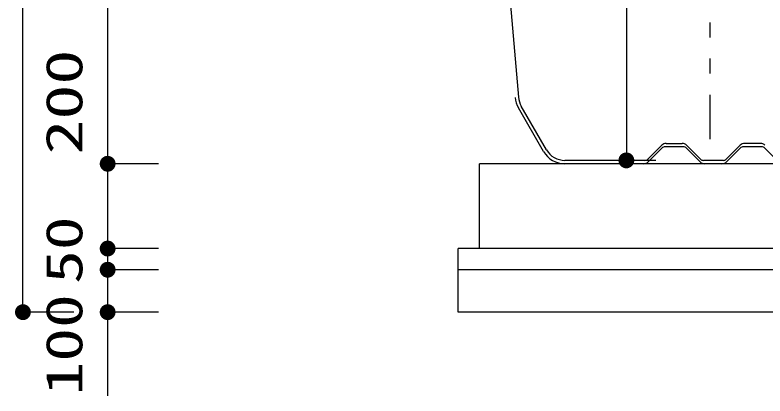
# Model space of a CAD drawing. Units: millimetres, scale not verified. Extents: x -9523 to 7796, y -6970 to 5108.
# Drawn here: x -7267 to -5496, y -4573 to -3674 of the extents above; entities that cross this region are included whole.
import ezdxf
from ezdxf.enums import TextEntityAlignment as Align

# ---------------------------------------------------------------- set-up
doc = ezdxf.new("R2010")
doc.units = ezdxf.units.MM
doc.header["$LTSCALE"] = 30
for name, color, linetype, lineweight in [('0-2_SEISAKU', 2, 'Continuous', 25), ('0-5_MOJI', 7, 'Continuous', 25), ('0-6_SUNPO', 7, 'Continuous', 25), ('1-5_15', 3, 'Continuous', 25), ('1-7_17', 3, 'Continuous', 25)]:
    doc.layers.add(name, color=color, linetype=linetype, lineweight=lineweight)
doc.styles.add('ＭＳ ゴシック', font='')
doc.styles.get('ＭＳ ゴシック').set_extended_font_data('MS Gothic')

msp = doc.modelspace()

# ---------------------------------------------------------------- linework, layer by layer
at = {"layer": '0-2_SEISAKU'}
for p, q in [((-4300.15, -4025.35), (-6170.15, -4025.35)), ((-6170.15, -4225.35), (-6170.15, -4025.35)), ((-6220.15, -4375.35), (-6220.15, -4225.35)), ((-4250.15, -4225.35), (-6220.15, -4225.35)), ((-4250.15, -4275.35), (-6220.15, -4275.35)), ((-4250.15, -4375.35), (-6220.15, -4375.35))]:
    msp.add_line(p, q, dxfattribs=at)
at = {"layer": '0-5_MOJI', "color": 4}
for p in [(-5823.09, -2832.35), (-5753.79, -4017.35)]:
    msp.add_line(p, (-5823.09, -4017.35), dxfattribs=at)
at = {"layer": '0-5_MOJI'}
for points in [[(-5833.51, -4001.76), (-5823.09, -4017.35), (-5836.35, -4004.09)], [(-5830.26, -4000.03), (-5823.09, -4017.35), (-5833.51, -4001.76)], [(-5826.75, -3998.96), (-5823.09, -4017.35), (-5830.26, -4000.03)], [(-5823.09, -3998.6), (-5823.09, -4017.35), (-5826.75, -3998.96)], [(-5819.43, -3998.96), (-5823.09, -4017.35), (-5823.09, -3998.6)], [(-5815.91, -4000.03), (-5823.09, -4017.35), (-5819.43, -3998.96)], [(-5812.67, -4001.76), (-5823.09, -4017.35), (-5815.91, -4000.03)], [(-5809.83, -4004.09), (-5823.09, -4017.35), (-5812.67, -4001.76)], [(-5841.48, -4013.69), (-5823.09, -4017.35), (-5841.84, -4017.35)], [(-5841.84, -4017.35), (-5823.09, -4017.35), (-5841.48, -4021.01)], [(-5840.41, -4010.18), (-5823.09, -4017.35), (-5841.48, -4013.69)], [(-5841.48, -4021.01), (-5823.09, -4017.35), (-5840.41, -4024.53)], [(-5838.68, -4006.94), (-5823.09, -4017.35), (-5840.41, -4010.18)], [(-5840.41, -4024.53), (-5823.09, -4017.35), (-5838.68, -4027.77)], [(-5836.35, -4004.09), (-5823.09, -4017.35), (-5838.68, -4006.94)], [(-5838.68, -4027.77), (-5823.09, -4017.35), (-5836.35, -4030.61)], [(-5836.35, -4030.61), (-5823.09, -4017.35), (-5833.51, -4032.94)], [(-5833.51, -4032.94), (-5823.09, -4017.35), (-5830.26, -4034.67)], [(-5830.26, -4034.67), (-5823.09, -4017.35), (-5826.75, -4035.74)], [(-5826.75, -4035.74), (-5823.09, -4017.35), (-5823.09, -4036.1)], [(-5807.5, -4006.94), (-5823.09, -4017.35), (-5809.83, -4004.09)], [(-5805.77, -4010.18), (-5823.09, -4017.35), (-5807.5, -4006.94)], [(-5804.7, -4013.69), (-5823.09, -4017.35), (-5805.77, -4010.18)], [(-5804.34, -4017.35), (-5823.09, -4017.35), (-5804.7, -4013.69)], [(-5823.09, -4036.1), (-5823.09, -4017.35), (-5819.43, -4035.74)], [(-5819.43, -4035.74), (-5823.09, -4017.35), (-5815.91, -4034.67)], [(-5815.91, -4034.67), (-5823.09, -4017.35), (-5812.67, -4032.94)], [(-5812.67, -4032.94), (-5823.09, -4017.35), (-5809.83, -4030.61)], [(-5809.83, -4030.61), (-5823.09, -4017.35), (-5807.5, -4027.77)], [(-5807.5, -4027.77), (-5823.09, -4017.35), (-5805.77, -4024.53)], [(-5805.77, -4024.53), (-5823.09, -4017.35), (-5804.7, -4021.01)], [(-5804.7, -4021.01), (-5823.09, -4017.35), (-5804.34, -4017.35)]]:
    msp.add_solid(points, dxfattribs=at)
at = {"layer": '0-6_SUNPO', "color": 4}
for p, q in [((-7247.76, -4375.35), (-7247.76, -2175.35)), ((-7047.76, -2425.35), (-7047.76, -4025.35)), ((-6927.76, -4025.35), (-7047.76, -4025.35)), ((-6927.76, -4025.35), (-7047.76, -4025.35)), ((-7047.76, -4025.35), (-7047.76, -4225.35)), ((-6927.76, -4225.35), (-7047.76, -4225.35)), ((-6927.76, -4225.35), (-7047.76, -4225.35)), ((-7047.76, -4225.35), (-7047.76, -4275.35)), ((-6927.76, -4275.35), (-7047.76, -4275.35)), ((-6927.76, -4275.35), (-7047.76, -4275.35)), ((-7047.76, -4275.35), (-7047.76, -4375.35)), ((-7127.76, -4375.35), (-7247.76, -4375.35)), ((-6927.76, -4375.35), (-7047.76, -4375.35)), ((-7047.76, -4375.35), (-7047.76, -4573.12))]:
    msp.add_line(p, q, dxfattribs=at)
at = {"layer": '0-6_SUNPO'}
for points in [[(-7065.08, -4018.17), (-7047.76, -4025.35), (-7066.15, -4021.69)], [(-7065.08, -4018.17), (-7047.76, -4025.35), (-7066.15, -4021.69)], [(-7063.35, -4014.93), (-7047.76, -4025.35), (-7065.08, -4018.17)], [(-7063.35, -4014.93), (-7047.76, -4025.35), (-7065.08, -4018.17)], [(-7061.01, -4012.09), (-7047.76, -4025.35), (-7063.35, -4014.93)], [(-7061.01, -4012.09), (-7047.76, -4025.35), (-7063.35, -4014.93)], [(-7058.17, -4009.76), (-7047.76, -4025.35), (-7061.01, -4012.09)], [(-7058.17, -4009.76), (-7047.76, -4025.35), (-7061.01, -4012.09)], [(-7054.93, -4008.02), (-7047.76, -4025.35), (-7058.17, -4009.76)], [(-7054.93, -4008.02), (-7047.76, -4025.35), (-7058.17, -4009.76)], [(-7051.41, -4006.96), (-7047.76, -4025.35), (-7054.93, -4008.02)], [(-7051.41, -4006.96), (-7047.76, -4025.35), (-7054.93, -4008.02)], [(-7047.76, -4006.6), (-7047.76, -4025.35), (-7051.41, -4006.96)], [(-7047.76, -4006.6), (-7047.76, -4025.35), (-7051.41, -4006.96)], [(-7044.1, -4006.96), (-7047.76, -4025.35), (-7047.76, -4006.6)], [(-7044.1, -4006.96), (-7047.76, -4025.35), (-7047.76, -4006.6)], [(-7040.58, -4008.02), (-7047.76, -4025.35), (-7044.1, -4006.96)], [(-7040.58, -4008.02), (-7047.76, -4025.35), (-7044.1, -4006.96)], [(-7037.34, -4009.76), (-7047.76, -4025.35), (-7040.58, -4008.02)], [(-7037.34, -4009.76), (-7047.76, -4025.35), (-7040.58, -4008.02)], [(-7034.5, -4012.09), (-7047.76, -4025.35), (-7037.34, -4009.76)], [(-7034.5, -4012.09), (-7047.76, -4025.35), (-7037.34, -4009.76)], [(-7032.17, -4014.93), (-7047.76, -4025.35), (-7034.5, -4012.09)], [(-7032.17, -4014.93), (-7047.76, -4025.35), (-7034.5, -4012.09)], [(-7030.43, -4018.17), (-7047.76, -4025.35), (-7032.17, -4014.93)], [(-7030.43, -4018.17), (-7047.76, -4025.35), (-7032.17, -4014.93)], [(-7029.37, -4021.69), (-7047.76, -4025.35), (-7030.43, -4018.17)], [(-7029.37, -4021.69), (-7047.76, -4025.35), (-7030.43, -4018.17)], [(-7066.15, -4021.69), (-7047.76, -4025.35), (-7066.51, -4025.35)], [(-7066.15, -4021.69), (-7047.76, -4025.35), (-7066.51, -4025.35)], [(-7066.51, -4025.35), (-7047.76, -4025.35), (-7066.15, -4029.01)], [(-7066.51, -4025.35), (-7047.76, -4025.35), (-7066.15, -4029.01)], [(-7066.15, -4029.01), (-7047.76, -4025.35), (-7065.08, -4032.52)], [(-7066.15, -4029.01), (-7047.76, -4025.35), (-7065.08, -4032.52)], [(-7065.08, -4032.52), (-7047.76, -4025.35), (-7063.35, -4035.76)], [(-7065.08, -4032.52), (-7047.76, -4025.35), (-7063.35, -4035.76)], [(-7063.35, -4035.76), (-7047.76, -4025.35), (-7061.01, -4038.61)], [(-7063.35, -4035.76), (-7047.76, -4025.35), (-7061.01, -4038.61)], [(-7061.01, -4038.61), (-7047.76, -4025.35), (-7058.17, -4040.94)], [(-7061.01, -4038.61), (-7047.76, -4025.35), (-7058.17, -4040.94)], [(-7058.17, -4040.94), (-7047.76, -4025.35), (-7054.93, -4042.67)], [(-7058.17, -4040.94), (-7047.76, -4025.35), (-7054.93, -4042.67)], [(-7054.93, -4042.67), (-7047.76, -4025.35), (-7051.41, -4043.74)], [(-7054.93, -4042.67), (-7047.76, -4025.35), (-7051.41, -4043.74)], [(-7051.41, -4043.74), (-7047.76, -4025.35), (-7047.76, -4044.1)], [(-7051.41, -4043.74), (-7047.76, -4025.35), (-7047.76, -4044.1)], [(-7029.01, -4025.35), (-7047.76, -4025.35), (-7029.37, -4021.69)], [(-7029.01, -4025.35), (-7047.76, -4025.35), (-7029.37, -4021.69)], [(-7047.76, -4044.1), (-7047.76, -4025.35), (-7044.1, -4043.74)], [(-7044.1, -4043.74), (-7047.76, -4025.35), (-7040.58, -4042.67)], [(-7040.58, -4042.67), (-7047.76, -4025.35), (-7037.34, -4040.94)], [(-7037.34, -4040.94), (-7047.76, -4025.35), (-7034.5, -4038.61)], [(-7034.5, -4038.61), (-7047.76, -4025.35), (-7032.17, -4035.76)], [(-7032.17, -4035.76), (-7047.76, -4025.35), (-7030.43, -4032.52)], [(-7030.43, -4032.52), (-7047.76, -4025.35), (-7029.37, -4029.01)], [(-7029.37, -4029.01), (-7047.76, -4025.35), (-7029.01, -4025.35)], [(-7047.76, -4044.1), (-7047.76, -4025.35), (-7044.1, -4043.74)], [(-7044.1, -4043.74), (-7047.76, -4025.35), (-7040.58, -4042.67)], [(-7040.58, -4042.67), (-7047.76, -4025.35), (-7037.34, -4040.94)], [(-7037.34, -4040.94), (-7047.76, -4025.35), (-7034.5, -4038.61)], [(-7034.5, -4038.61), (-7047.76, -4025.35), (-7032.17, -4035.76)], [(-7032.17, -4035.76), (-7047.76, -4025.35), (-7030.43, -4032.52)], [(-7030.43, -4032.52), (-7047.76, -4025.35), (-7029.37, -4029.01)], [(-7029.37, -4029.01), (-7047.76, -4025.35), (-7029.01, -4025.35)], [(-7061.01, -4212.09), (-7047.76, -4225.35), (-7063.35, -4214.93)], [(-7061.01, -4212.09), (-7047.76, -4225.35), (-7063.35, -4214.93)], [(-7058.17, -4209.76), (-7047.76, -4225.35), (-7061.01, -4212.09)], [(-7058.17, -4209.76), (-7047.76, -4225.35), (-7061.01, -4212.09)], [(-7054.93, -4208.02), (-7047.76, -4225.35), (-7058.17, -4209.76)], [(-7054.93, -4208.02), (-7047.76, -4225.35), (-7058.17, -4209.76)], [(-7051.41, -4206.96), (-7047.76, -4225.35), (-7054.93, -4208.02)], [(-7051.41, -4206.96), (-7047.76, -4225.35), (-7054.93, -4208.02)], [(-7047.76, -4206.6), (-7047.76, -4225.35), (-7051.41, -4206.96)], [(-7047.76, -4206.6), (-7047.76, -4225.35), (-7051.41, -4206.96)], [(-7044.1, -4206.96), (-7047.76, -4225.35), (-7047.76, -4206.6)], [(-7044.1, -4206.96), (-7047.76, -4225.35), (-7047.76, -4206.6)], [(-7040.58, -4208.02), (-7047.76, -4225.35), (-7044.1, -4206.96)], [(-7040.58, -4208.02), (-7047.76, -4225.35), (-7044.1, -4206.96)], [(-7037.34, -4209.76), (-7047.76, -4225.35), (-7040.58, -4208.02)], [(-7037.34, -4209.76), (-7047.76, -4225.35), (-7040.58, -4208.02)], [(-7034.5, -4212.09), (-7047.76, -4225.35), (-7037.34, -4209.76)], [(-7034.5, -4212.09), (-7047.76, -4225.35), (-7037.34, -4209.76)], [(-7032.17, -4214.93), (-7047.76, -4225.35), (-7034.5, -4212.09)], [(-7032.17, -4214.93), (-7047.76, -4225.35), (-7034.5, -4212.09)], [(-7066.15, -4221.69), (-7047.76, -4225.35), (-7066.51, -4225.35)], [(-7066.15, -4221.69), (-7047.76, -4225.35), (-7066.51, -4225.35)], [(-7066.51, -4225.35), (-7047.76, -4225.35), (-7066.15, -4229.01)], [(-7066.51, -4225.35), (-7047.76, -4225.35), (-7066.15, -4229.01)], [(-7065.08, -4218.17), (-7047.76, -4225.35), (-7066.15, -4221.69)], [(-7065.08, -4218.17), (-7047.76, -4225.35), (-7066.15, -4221.69)], [(-7066.15, -4229.01), (-7047.76, -4225.35), (-7065.08, -4232.52)], [(-7066.15, -4229.01), (-7047.76, -4225.35), (-7065.08, -4232.52)], [(-7063.35, -4214.93), (-7047.76, -4225.35), (-7065.08, -4218.17)], [(-7063.35, -4214.93), (-7047.76, -4225.35), (-7065.08, -4218.17)], [(-7065.08, -4232.52), (-7047.76, -4225.35), (-7063.35, -4235.76)], [(-7065.08, -4232.52), (-7047.76, -4225.35), (-7063.35, -4235.76)], [(-7063.35, -4235.76), (-7047.76, -4225.35), (-7061.01, -4238.61)], [(-7063.35, -4235.76), (-7047.76, -4225.35), (-7061.01, -4238.61)], [(-7061.01, -4238.61), (-7047.76, -4225.35), (-7058.17, -4240.94)], [(-7061.01, -4238.61), (-7047.76, -4225.35), (-7058.17, -4240.94)], [(-7058.17, -4240.94), (-7047.76, -4225.35), (-7054.93, -4242.67)], [(-7058.17, -4240.94), (-7047.76, -4225.35), (-7054.93, -4242.67)], [(-7054.93, -4242.67), (-7047.76, -4225.35), (-7051.41, -4243.74)], [(-7054.93, -4242.67), (-7047.76, -4225.35), (-7051.41, -4243.74)], [(-7051.41, -4243.74), (-7047.76, -4225.35), (-7047.76, -4244.1)], [(-7051.41, -4243.74), (-7047.76, -4225.35), (-7047.76, -4244.1)], [(-7030.43, -4218.17), (-7047.76, -4225.35), (-7032.17, -4214.93)], [(-7030.43, -4218.17), (-7047.76, -4225.35), (-7032.17, -4214.93)], [(-7029.37, -4221.69), (-7047.76, -4225.35), (-7030.43, -4218.17)], [(-7029.37, -4221.69), (-7047.76, -4225.35), (-7030.43, -4218.17)], [(-7029.01, -4225.35), (-7047.76, -4225.35), (-7029.37, -4221.69)], [(-7029.01, -4225.35), (-7047.76, -4225.35), (-7029.37, -4221.69)], [(-7047.76, -4244.1), (-7047.76, -4225.35), (-7044.1, -4243.74)], [(-7044.1, -4243.74), (-7047.76, -4225.35), (-7040.58, -4242.67)], [(-7040.58, -4242.67), (-7047.76, -4225.35), (-7037.34, -4240.94)], [(-7037.34, -4240.94), (-7047.76, -4225.35), (-7034.5, -4238.61)], [(-7034.5, -4238.61), (-7047.76, -4225.35), (-7032.17, -4235.76)], [(-7032.17, -4235.76), (-7047.76, -4225.35), (-7030.43, -4232.52)], [(-7030.43, -4232.52), (-7047.76, -4225.35), (-7029.37, -4229.01)], [(-7029.37, -4229.01), (-7047.76, -4225.35), (-7029.01, -4225.35)], [(-7047.76, -4244.1), (-7047.76, -4225.35), (-7044.1, -4243.74)], [(-7044.1, -4243.74), (-7047.76, -4225.35), (-7040.58, -4242.67)], [(-7040.58, -4242.67), (-7047.76, -4225.35), (-7037.34, -4240.94)], [(-7037.34, -4240.94), (-7047.76, -4225.35), (-7034.5, -4238.61)], [(-7034.5, -4238.61), (-7047.76, -4225.35), (-7032.17, -4235.76)], [(-7032.17, -4235.76), (-7047.76, -4225.35), (-7030.43, -4232.52)], [(-7030.43, -4232.52), (-7047.76, -4225.35), (-7029.37, -4229.01)], [(-7029.37, -4229.01), (-7047.76, -4225.35), (-7029.01, -4225.35)], [(-7063.35, -4264.93), (-7047.76, -4275.35), (-7065.08, -4268.17)], [(-7063.35, -4264.93), (-7047.76, -4275.35), (-7065.08, -4268.17)], [(-7061.01, -4262.09), (-7047.76, -4275.35), (-7063.35, -4264.93)], [(-7061.01, -4262.09), (-7047.76, -4275.35), (-7063.35, -4264.93)], [(-7058.17, -4259.76), (-7047.76, -4275.35), (-7061.01, -4262.09)], [(-7058.17, -4259.76), (-7047.76, -4275.35), (-7061.01, -4262.09)], [(-7054.93, -4258.02), (-7047.76, -4275.35), (-7058.17, -4259.76)], [(-7054.93, -4258.02), (-7047.76, -4275.35), (-7058.17, -4259.76)], [(-7051.41, -4256.96), (-7047.76, -4275.35), (-7054.93, -4258.02)], [(-7051.41, -4256.96), (-7047.76, -4275.35), (-7054.93, -4258.02)], [(-7047.76, -4256.6), (-7047.76, -4275.35), (-7051.41, -4256.96)], [(-7047.76, -4256.6), (-7047.76, -4275.35), (-7051.41, -4256.96)], [(-7044.1, -4256.96), (-7047.76, -4275.35), (-7047.76, -4256.6)], [(-7044.1, -4256.96), (-7047.76, -4275.35), (-7047.76, -4256.6)], [(-7040.58, -4258.02), (-7047.76, -4275.35), (-7044.1, -4256.96)], [(-7040.58, -4258.02), (-7047.76, -4275.35), (-7044.1, -4256.96)], [(-7037.34, -4259.76), (-7047.76, -4275.35), (-7040.58, -4258.02)], [(-7037.34, -4259.76), (-7047.76, -4275.35), (-7040.58, -4258.02)], [(-7034.5, -4262.09), (-7047.76, -4275.35), (-7037.34, -4259.76)], [(-7034.5, -4262.09), (-7047.76, -4275.35), (-7037.34, -4259.76)], [(-7032.17, -4264.93), (-7047.76, -4275.35), (-7034.5, -4262.09)], [(-7032.17, -4264.93), (-7047.76, -4275.35), (-7034.5, -4262.09)], [(-7030.43, -4268.17), (-7047.76, -4275.35), (-7032.17, -4264.93)], [(-7030.43, -4268.17), (-7047.76, -4275.35), (-7032.17, -4264.93)], [(-7066.15, -4271.69), (-7047.76, -4275.35), (-7066.51, -4275.35)], [(-7066.15, -4271.69), (-7047.76, -4275.35), (-7066.51, -4275.35)], [(-7066.51, -4275.35), (-7047.76, -4275.35), (-7066.15, -4279.01)], [(-7066.51, -4275.35), (-7047.76, -4275.35), (-7066.15, -4279.01)], [(-7065.08, -4268.17), (-7047.76, -4275.35), (-7066.15, -4271.69)], [(-7065.08, -4268.17), (-7047.76, -4275.35), (-7066.15, -4271.69)], [(-7066.15, -4279.01), (-7047.76, -4275.35), (-7065.08, -4282.52)], [(-7066.15, -4279.01), (-7047.76, -4275.35), (-7065.08, -4282.52)], [(-7065.08, -4282.52), (-7047.76, -4275.35), (-7063.35, -4285.76)], [(-7065.08, -4282.52), (-7047.76, -4275.35), (-7063.35, -4285.76)], [(-7063.35, -4285.76), (-7047.76, -4275.35), (-7061.01, -4288.61)], [(-7063.35, -4285.76), (-7047.76, -4275.35), (-7061.01, -4288.61)], [(-7061.01, -4288.61), (-7047.76, -4275.35), (-7058.17, -4290.94)], [(-7061.01, -4288.61), (-7047.76, -4275.35), (-7058.17, -4290.94)], [(-7058.17, -4290.94), (-7047.76, -4275.35), (-7054.93, -4292.67)], [(-7058.17, -4290.94), (-7047.76, -4275.35), (-7054.93, -4292.67)], [(-7054.93, -4292.67), (-7047.76, -4275.35), (-7051.41, -4293.74)], [(-7054.93, -4292.67), (-7047.76, -4275.35), (-7051.41, -4293.74)], [(-7051.41, -4293.74), (-7047.76, -4275.35), (-7047.76, -4294.1)], [(-7051.41, -4293.74), (-7047.76, -4275.35), (-7047.76, -4294.1)], [(-7029.37, -4271.69), (-7047.76, -4275.35), (-7030.43, -4268.17)], [(-7029.37, -4271.69), (-7047.76, -4275.35), (-7030.43, -4268.17)], [(-7029.01, -4275.35), (-7047.76, -4275.35), (-7029.37, -4271.69)], [(-7029.01, -4275.35), (-7047.76, -4275.35), (-7029.37, -4271.69)], [(-7047.76, -4294.1), (-7047.76, -4275.35), (-7044.1, -4293.74)], [(-7044.1, -4293.74), (-7047.76, -4275.35), (-7040.58, -4292.67)], [(-7040.58, -4292.67), (-7047.76, -4275.35), (-7037.34, -4290.94)], [(-7037.34, -4290.94), (-7047.76, -4275.35), (-7034.5, -4288.61)], [(-7034.5, -4288.61), (-7047.76, -4275.35), (-7032.17, -4285.76)], [(-7032.17, -4285.76), (-7047.76, -4275.35), (-7030.43, -4282.52)], [(-7030.43, -4282.52), (-7047.76, -4275.35), (-7029.37, -4279.01)], [(-7029.37, -4279.01), (-7047.76, -4275.35), (-7029.01, -4275.35)], [(-7047.76, -4294.1), (-7047.76, -4275.35), (-7044.1, -4293.74)], [(-7044.1, -4293.74), (-7047.76, -4275.35), (-7040.58, -4292.67)], [(-7040.58, -4292.67), (-7047.76, -4275.35), (-7037.34, -4290.94)], [(-7037.34, -4290.94), (-7047.76, -4275.35), (-7034.5, -4288.61)], [(-7034.5, -4288.61), (-7047.76, -4275.35), (-7032.17, -4285.76)], [(-7032.17, -4285.76), (-7047.76, -4275.35), (-7030.43, -4282.52)], [(-7030.43, -4282.52), (-7047.76, -4275.35), (-7029.37, -4279.01)], [(-7029.37, -4279.01), (-7047.76, -4275.35), (-7029.01, -4275.35)], [(-7266.15, -4371.69), (-7247.76, -4375.35), (-7266.51, -4375.35)], [(-7265.08, -4368.17), (-7247.76, -4375.35), (-7266.15, -4371.69)], [(-7263.35, -4364.93), (-7247.76, -4375.35), (-7265.08, -4368.17)], [(-7261.01, -4362.09), (-7247.76, -4375.35), (-7263.35, -4364.93)], [(-7258.17, -4359.76), (-7247.76, -4375.35), (-7261.01, -4362.09)], [(-7254.93, -4358.02), (-7247.76, -4375.35), (-7258.17, -4359.76)], [(-7251.41, -4356.96), (-7247.76, -4375.35), (-7254.93, -4358.02)], [(-7247.76, -4356.6), (-7247.76, -4375.35), (-7251.41, -4356.96)], [(-7244.1, -4356.96), (-7247.76, -4375.35), (-7247.76, -4356.6)], [(-7240.58, -4358.02), (-7247.76, -4375.35), (-7244.1, -4356.96)], [(-7237.34, -4359.76), (-7247.76, -4375.35), (-7240.58, -4358.02)], [(-7234.5, -4362.09), (-7247.76, -4375.35), (-7237.34, -4359.76)], [(-7232.17, -4364.93), (-7247.76, -4375.35), (-7234.5, -4362.09)], [(-7230.43, -4368.17), (-7247.76, -4375.35), (-7232.17, -4364.93)], [(-7229.37, -4371.69), (-7247.76, -4375.35), (-7230.43, -4368.17)], [(-7229.01, -4375.35), (-7247.76, -4375.35), (-7229.37, -4371.69)], [(-7066.15, -4371.69), (-7047.76, -4375.35), (-7066.51, -4375.35)], [(-7065.08, -4368.17), (-7047.76, -4375.35), (-7066.15, -4371.69)], [(-7063.35, -4364.93), (-7047.76, -4375.35), (-7065.08, -4368.17)], [(-7061.01, -4362.09), (-7047.76, -4375.35), (-7063.35, -4364.93)], [(-7058.17, -4359.76), (-7047.76, -4375.35), (-7061.01, -4362.09)], [(-7054.93, -4358.02), (-7047.76, -4375.35), (-7058.17, -4359.76)], [(-7051.41, -4356.96), (-7047.76, -4375.35), (-7054.93, -4358.02)], [(-7047.76, -4356.6), (-7047.76, -4375.35), (-7051.41, -4356.96)], [(-7044.1, -4356.96), (-7047.76, -4375.35), (-7047.76, -4356.6)], [(-7040.58, -4358.02), (-7047.76, -4375.35), (-7044.1, -4356.96)], [(-7037.34, -4359.76), (-7047.76, -4375.35), (-7040.58, -4358.02)], [(-7034.5, -4362.09), (-7047.76, -4375.35), (-7037.34, -4359.76)], [(-7032.17, -4364.93), (-7047.76, -4375.35), (-7034.5, -4362.09)], [(-7030.43, -4368.17), (-7047.76, -4375.35), (-7032.17, -4364.93)], [(-7029.37, -4371.69), (-7047.76, -4375.35), (-7030.43, -4368.17)], [(-7029.01, -4375.35), (-7047.76, -4375.35), (-7029.37, -4371.69)], [(-7266.51, -4375.35), (-7247.76, -4375.35), (-7266.15, -4379.01)], [(-7266.15, -4379.01), (-7247.76, -4375.35), (-7265.08, -4382.52)], [(-7265.08, -4382.52), (-7247.76, -4375.35), (-7263.35, -4385.76)], [(-7263.35, -4385.76), (-7247.76, -4375.35), (-7261.01, -4388.61)], [(-7261.01, -4388.61), (-7247.76, -4375.35), (-7258.17, -4390.94)], [(-7258.17, -4390.94), (-7247.76, -4375.35), (-7254.93, -4392.67)], [(-7254.93, -4392.67), (-7247.76, -4375.35), (-7251.41, -4393.74)], [(-7251.41, -4393.74), (-7247.76, -4375.35), (-7247.76, -4394.1)], [(-7247.76, -4394.1), (-7247.76, -4375.35), (-7244.1, -4393.74)], [(-7244.1, -4393.74), (-7247.76, -4375.35), (-7240.58, -4392.67)], [(-7240.58, -4392.67), (-7247.76, -4375.35), (-7237.34, -4390.94)], [(-7237.34, -4390.94), (-7247.76, -4375.35), (-7234.5, -4388.61)], [(-7234.5, -4388.61), (-7247.76, -4375.35), (-7232.17, -4385.76)], [(-7232.17, -4385.76), (-7247.76, -4375.35), (-7230.43, -4382.52)], [(-7230.43, -4382.52), (-7247.76, -4375.35), (-7229.37, -4379.01)], [(-7229.37, -4379.01), (-7247.76, -4375.35), (-7229.01, -4375.35)], [(-7066.51, -4375.35), (-7047.76, -4375.35), (-7066.15, -4379.01)], [(-7066.15, -4379.01), (-7047.76, -4375.35), (-7065.08, -4382.52)], [(-7065.08, -4382.52), (-7047.76, -4375.35), (-7063.35, -4385.76)], [(-7063.35, -4385.76), (-7047.76, -4375.35), (-7061.01, -4388.61)], [(-7061.01, -4388.61), (-7047.76, -4375.35), (-7058.17, -4390.94)], [(-7058.17, -4390.94), (-7047.76, -4375.35), (-7054.93, -4392.67)], [(-7054.93, -4392.67), (-7047.76, -4375.35), (-7051.41, -4393.74)], [(-7051.41, -4393.74), (-7047.76, -4375.35), (-7047.76, -4394.1)], [(-7047.76, -4394.1), (-7047.76, -4375.35), (-7044.1, -4393.74)], [(-7044.1, -4393.74), (-7047.76, -4375.35), (-7040.58, -4392.67)], [(-7040.58, -4392.67), (-7047.76, -4375.35), (-7037.34, -4390.94)], [(-7037.34, -4390.94), (-7047.76, -4375.35), (-7034.5, -4388.61)], [(-7034.5, -4388.61), (-7047.76, -4375.35), (-7032.17, -4385.76)], [(-7032.17, -4385.76), (-7047.76, -4375.35), (-7030.43, -4382.52)], [(-7030.43, -4382.52), (-7047.76, -4375.35), (-7029.37, -4379.01)], [(-7029.37, -4379.01), (-7047.76, -4375.35), (-7029.01, -4375.35)]]:
    msp.add_solid(points, dxfattribs=at)
at = {"layer": '1-5_15'}
for p, q in [((-6125.16, -3325.35), (-6077.63, -3868.6)), ((-6018.52, -3996.35), (-6078.05, -3893.24)), ((-6011.59, -3992.35), (-6071.12, -3889.24)), ((-5739.55, -3981.75), (-5772.23, -4014.42)), ((-5728.94, -3977.35), (-5691.37, -3977.35)), ((-5680.76, -3981.75), (-5648.08, -4014.42)), ((-5554.55, -3981.75), (-5587.22, -4014.42)), ((-5506.37, -3977.35), (-5543.94, -3977.35)), ((-5739.01, -3988.28), (-5771.69, -4020.96)), ((-5688.37, -3985.35), (-5731.94, -3985.35)), ((-5681.3, -3988.28), (-5648.62, -4020.96)), ((-5554.01, -3988.28), (-5586.69, -4020.96)), ((-5503.37, -3985.35), (-5546.94, -3985.35)), ((-5496.3, -3988.28), (-5463.62, -4020.96)), ((-5779.3, -4017.35), (-5968.29, -4017.35)), ((-5594.3, -4017.35), (-5641.01, -4017.35)), ((-5782.3, -4025.35), (-5968.29, -4025.35)), ((-5597.3, -4025.35), (-5638.01, -4025.35))]:
    msp.add_line(p, q, dxfattribs=at)
for centre, radius, start, end in [((-6027.82, -3864.24), 58, 185, 210), ((-6027.82, -3864.24), 50, 185, 210), ((-5728.94, -3992.35), 15, 90, 135), ((-5691.37, -3992.35), 15, 45, 90), ((-5543.94, -3992.35), 15, 90, 135), ((-5506.37, -3992.35), 15, 45, 90), ((-5968.29, -3967.35), 58, 210, 270), ((-5968.29, -3967.35), 50, 210, 270), ((-5731.94, -3995.35), 10, 90, 135), ((-5688.37, -3995.35), 10, 45, 90), ((-5546.94, -3995.35), 10, 90, 135), ((-5503.37, -3995.35), 10, 45, 90), ((-5779.3, -4007.35), 10, 270, 315), ((-5641.01, -4007.35), 10, 225, 270), ((-5594.3, -4007.35), 10, 270, 315), ((-5782.3, -4010.35), 15, 270, 315), ((-5638.01, -4010.35), 15, 225, 270), ((-5597.3, -4010.35), 15, 270, 315)]:
    msp.add_arc(centre, radius, start, end, dxfattribs=at)
at = {"layer": '1-7_17'}
for p, q in [((-5625.15, -3727.35), (-5625.15, -3692.35)), ((-5625.15, -3812.35), (-5625.15, -3777.35)), ((-5625.15, -3967.35), (-5625.15, -3862.35))]:
    msp.add_line(p, q, dxfattribs=at)

# ---------------------------------------------------------------- texts
at = {"layer": '0-6_SUNPO', "color": 3, "style": 'ＭＳ ゴシック'}
for s, width, p in [('200', 1.4, (-7081.51, -4003.57)), ('50', 1.35, (-7081.51, -4308.63)), ('100', 1.35, (-7081.51, -4571.59))]:
    msp.add_text(s, height=86.59, rotation=90, dxfattribs=dict(at, width=width)).set_placement(p, align=Align.BOTTOM_LEFT)

doc.saveas('drawing.dxf')
